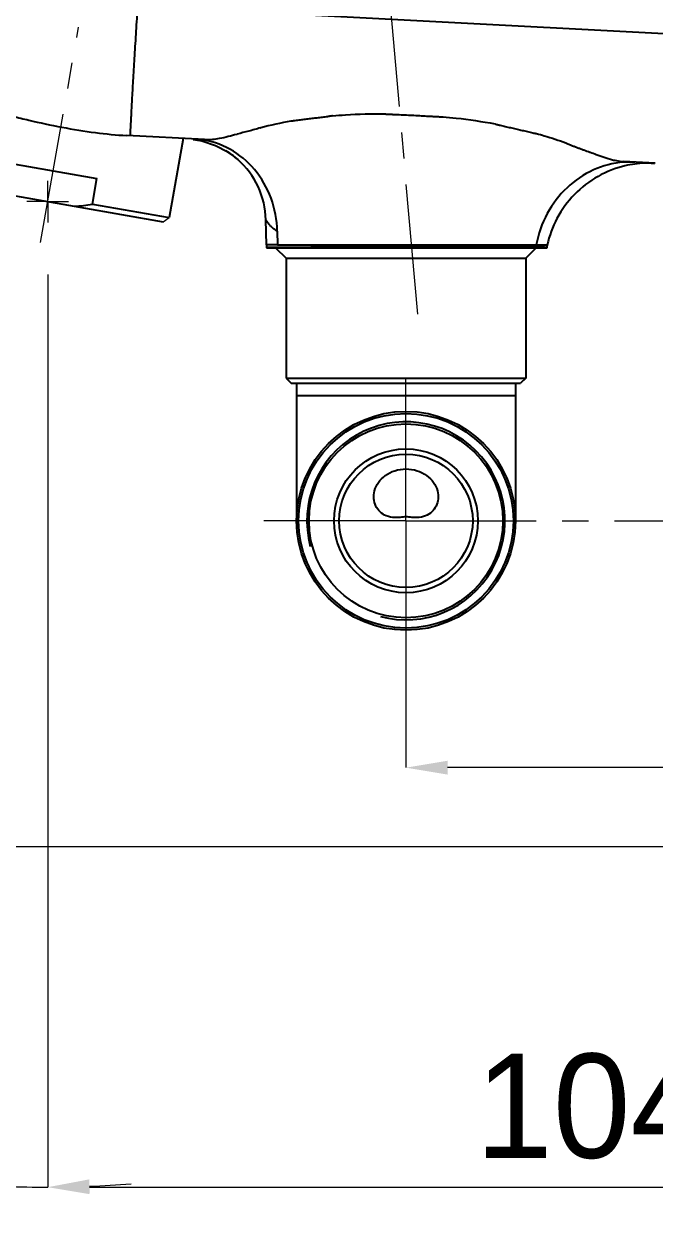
# Model space of a CAD drawing. Extents: x 0 to 1354, y 0 to 992.
# Drawn here: x 739 to 799.6, y 298.9 to 414.6 of the extents above; entities that cross this region are included whole.
import ezdxf

# ---------------------------------------------------------------- set-up
doc = ezdxf.new("R2010")
doc.units = 0
doc.header["$LTSCALE"] = 10
doc.header["$MEASUREMENT"] = 0
doc.header["$PDMODE"] = 3
doc.header["$PDSIZE"] = -10
doc.linetypes.add('ACAD_ISO04W100', pattern=[30.5, 24, -3, 0.5, -3])
doc.linetypes.add('CENTER', pattern=[2, 1.25, -0.25, 0.25, -0.25])
doc.layers.get('0').update_dxf_attribs({"linetype": 'CONTINUOUS'})
doc.layers.get('DEFPOINTS').update_dxf_attribs({"linetype": 'CONTINUOUS'})
doc.layers.add('BODY', color=7, linetype='CONTINUOUS')
doc.layers.add('DEF_LAYER_ASSEM_MEMBER', color=7, linetype='CONTINUOUS')
doc.styles.add('Daelim Dimension', font='')
doc.styles.get('Daelim Dimension').set_extended_font_data('나눔고딕')
doc.dimstyles.new('DEFAULT', dxfattribs={"dimscale": 2, "dimtxt": 2, "dimasz": 2, "dimexe": 0, "dimexo": 2, "dimgap": 1, "dimtad": 1, "dimdec": 1, "dimzin": 9, "dimdsep": 46, "dimtxsty": 'Daelim Dimension', "dimcen": 0.5, "dimclrd": 252, "dimclre": 252, "dimclrt": 3, "dimadec": 1, "dimazin": 0, "dimtfac": 1, "dimtdec": 1, "dimtix": 1, "dimtmove": 0, "dimatfit": 3, "dimfxl": 1, "dimtolj": 1, "dimtzin": 1, "dimlwd": 9, "dimlwe": 9, "dimarcsym": 0})

# ---------------------------------------------------------------- blocks, each defined once
blk = doc.blocks.new('*D1')
at = {"color": 5, "lineweight": 9, "ltscale": 0.5, "transparency": 16777216}
for p, q in [((734.3158569335938, 397.5598526000977), (672.006452996122, 397.5598526000977)), ((672.006452996122, 339.6154479980469), (672.006452996122, 393.5598526000977)), ((816.0812606811523, 335.6154479980469), (672.006452996122, 335.6154479980469))]:
    blk.add_line(p, q, dxfattribs=at)
at = {"color": 5, "ltscale": 0.5, "transparency": 16777216}
for points in [[(671.3397863294554, 393.5598526000977), (672.6731196627886, 393.5598526000977), (672.006452996122, 397.5598526000977)], [(671.3397863294554, 339.6154479980469), (672.6731196627886, 339.6154479980469), (672.006452996122, 335.6154479980469)]]:
    blk.add_solid(points, dxfattribs=at)
at = {"layer": 'DEFPOINTS', "color": 0, "ltscale": 0.5, "transparency": 16777216}
for p in [(672.006452996122, 397.5598526000977), (738.3158569335938, 397.5598526000977), (820.0812606811523, 335.6154479980469)]:
    blk.add_point(p, dxfattribs=at)
at = {"color": 7, "ltscale": 0.5, "transparency": 16777216, "insert": (659.119471594119, 366.5876541137695), "char_height": 10, "attachment_point": 2, "rotation": 90, "style": 'Daelim Dimension'}
blk.add_mtext('\\A1;62', dxfattribs=at)
blk = doc.blocks.new('*D2')
at = {"color": 5, "lineweight": 9, "ltscale": 0.5, "transparency": 16777216}
for p, q in [((741.3158798217773, 390.5598297119141), (741.3158798217773, 302.9615793586871)), ((845.6748466491699, 325.6154479980469), (845.6748466491699, 302.9615793586871)), ((745.3158798217773, 302.9615793586871), (841.6748466491699, 302.9615793586871))]:
    blk.add_line(p, q, dxfattribs=at)
at = {"color": 5, "ltscale": 0.5, "transparency": 16777216}
for points in [[(745.3158798217773, 303.6282460253537), (745.3158798217773, 302.2949126920204), (741.3158798217773, 302.9615793586871)], [(841.6748466491699, 303.6282460253537), (841.6748466491699, 302.2949126920204), (845.6748466491699, 302.9615793586871)]]:
    blk.add_solid(points, dxfattribs=at)
at = {"layer": 'DEFPOINTS', "color": 0, "ltscale": 0.5, "transparency": 16777216}
for p in [(741.3158798217773, 394.5598297119141), (845.6748466491699, 329.6154479980469), (845.6748466491699, 302.9615793586871)]:
    blk.add_point(p, dxfattribs=at)
at = {"color": 7, "ltscale": 0.5, "transparency": 16777216, "insert": (793.4953613281243, 315.7770300024638), "char_height": 10, "attachment_point": 2, "style": 'Daelim Dimension'}
blk.add_mtext('\\A1;104', dxfattribs=at)
blk = doc.blocks.new('*D5')
at = {"color": 5, "lineweight": 9, "ltscale": 0.5, "transparency": 16777216}
for p, q in [((775.6748466491699, 362.9154434204102), (775.6748466491699, 343.2265930175781)), ((845.6748466491699, 346.6154479980469), (845.6748466491699, 343.2265930175781)), ((841.6748466491699, 343.2265930175781), (779.6748466491699, 343.2265930175781))]:
    blk.add_line(p, q, dxfattribs=at)
at = {"color": 5, "ltscale": 0.5, "transparency": 16777216}
for points in [[(779.6748466491699, 343.8932596842448), (779.6748466491699, 342.5599263509114), (775.6748466491699, 343.2265930175781)], [(841.6748466491699, 343.8932596842448), (841.6748466491699, 342.5599263509114), (845.6748466491699, 343.2265930175781)]]:
    blk.add_solid(points, dxfattribs=at)
at = {"layer": 'DEFPOINTS', "color": 0, "ltscale": 0.5, "transparency": 16777216}
for p in [(775.6748466491699, 366.9154434204102), (775.6748466491699, 343.2265930175781), (845.6748466491699, 342.6154479980469)]:
    blk.add_point(p, dxfattribs=at)
at = {"color": 7, "ltscale": 0.5, "transparency": 16777216, "insert": (808.2748489379883, 356.0420436613549), "char_height": 10, "attachment_point": 2, "style": 'Daelim Dimension'}
blk.add_mtext('\\A1;70', dxfattribs=at)
blk = doc.blocks.new('*D6')
at = {"color": 5, "lineweight": 9, "ltscale": 0.5, "transparency": 16777216}
for p, q in [((736.9243955079049, 372.6544960677708), (724.8890671659666, 304.3987388626826)), ((741.3158798217771, 372.2702941894531), (741.3158798217767, 302.9615793586871))]:
    blk.add_line(p, q, dxfattribs=at)
for radius, start, end in [(94.59826856833828, 255.1585668191352, 257.5771232510685), (94.59826856833828, 260.0000026393679, 262.4185590713011), (94.59826856833824, 262.4228820276674, 267.5771206117001), (94.59826856833826, 272.4228793882991, 274.8414358202324), (94.59826856833826, 267.5814435680663, 269.9999999999996)]:
    blk.add_arc((741.3158798217775, 397.5598479270253), radius, start, end, dxfattribs=at)
at = {"color": 5, "ltscale": 0.5, "transparency": 16777216}
for points in [[(721.0950218171894, 305.8304037452115), (720.8357816038706, 304.5225152600659), (724.8890671659666, 304.3987388626826)], [(745.3290804411529, 302.3796298479191), (745.3008910598141, 303.712665157488), (741.3158798217767, 302.9615793586871)]]:
    blk.add_solid(points, dxfattribs=at)
at = {"layer": 'DEFPOINTS', "color": 0, "ltscale": 0.5, "transparency": 16777216}
for p in [(741.3158798217773, 394.5598297119141), (740.4476394653319, 392.6358108520508), (737.6189880371094, 376.5937271118165), (741.3158798217772, 376.2702941894531), (735.8154811307634, 303.121624572457)]:
    blk.add_point(p, dxfattribs=at)
at = {"color": 7, "ltscale": 0.5, "transparency": 16777216, "insert": (715.2075978582035, 320.0563840006144), "char_height": 10, "attachment_point": 2, "rotation": 341.38307838678116, "style": 'Daelim Dimension'}
blk.add_mtext('\\A1;10°', dxfattribs=at)
blk = doc.blocks.new('*D7')
at = {"color": 5, "lineweight": 9, "ltscale": 0.5, "transparency": 16777216}
for p, q in [((721.7906796009394, 335.6154479980469), (672.006452996122, 335.6154479980469)), ((672.0064529961219, 202.9040222167969), (672.006452996122, 331.6154479980469)), ((836.7949256896973, 198.9040222167969), (672.0064529961219, 198.9040222167969))]:
    blk.add_line(p, q, dxfattribs=at)
at = {"color": 5, "ltscale": 0.5, "transparency": 16777216}
for points in [[(671.3397863294554, 331.6154479980469), (672.6731196627886, 331.6154479980469), (672.006452996122, 335.6154479980469)], [(671.3397863294553, 202.9040222167969), (672.6731196627885, 202.9040222167969), (672.0064529961219, 198.9040222167969)]]:
    blk.add_solid(points, dxfattribs=at)
at = {"layer": 'DEFPOINTS', "color": 0, "ltscale": 0.5, "transparency": 16777216}
for p in [(672.006452996122, 335.6154479980469), (725.7906796009394, 335.6154479980469), (840.7949256896973, 198.9040222167969)]:
    blk.add_point(p, dxfattribs=at)
at = {"color": 7, "ltscale": 0.5, "transparency": 16777216, "insert": (664.5558092192979, 267.259735107422), "char_height": 10, "attachment_point": 5, "rotation": 90, "style": 'Daelim Dimension'}
blk.add_mtext('\\A1;365', dxfattribs=at)

msp = doc.modelspace()

# ---------------------------------------------------------------- linework, layer by layer
at = {"layer": 'BODY', "color": 1, "linetype": 'CENTER', "lineweight": 5}
for p, q in [((776.7986183166504, 386.7508697509766), (771.5120849609375, 447.1762542724609)), ((740.6212882995605, 393.6206207275391), (744.2679023742676, 414.3015823364258)), ((775.6748466491699, 366.9154434204102), (911.6996231079102, 366.9154434204102))]:
    msp.add_line(p, q, dxfattribs=at)
at = {"layer": 'BODY', "color": 1, "linetype": 'ACAD_ISO04W100', "lineweight": 5}
for p, q in [((741.3158798217773, 397.5598526000977), (741.3158798217773, 399.5598754882812)), ((741.3158798217773, 397.5598526000977), (739.3158569335938, 397.5598526000977)), ((741.3158798217773, 397.5598526000977), (741.3158798217773, 395.5598297119141)), ((741.3158798217773, 397.5598526000977), (743.3159065246582, 397.5598526000977)), ((752.3949699401855, 395.6063079833984), (752.9741973876953, 396.0118865966797)), ((775.6748466491699, 366.9154434204102), (775.6748466491699, 380.5631256103516)), ((775.6748466491699, 366.9154434204102), (762.0271644592285, 366.9154434204102)), ((775.6748466491699, 366.9154434204102), (775.6748466491699, 353.2677612304688))]:
    msp.add_line(p, q, dxfattribs=at)
at = {"layer": 'DEF_LAYER_ASSEM_MEMBER', "color": 9, "linetype": 'Continuous'}
for p, q in [((749.9531517028809, 416.3396224975586), (838.6766014099121, 411.680908203125)), ((763.3312072753906, 394.7238998413086), (763.3632850646973, 393.3931579589844)), ((762.6077194213867, 393.1449584960938), (762.3008003234863, 393.1453857421875)), ((763.1062698364258, 393.1450576782227), (762.6077194213867, 393.1449584960938)), ((763.5199966430664, 393.1457595825195), (763.1062698364258, 393.1450576782227)), ((788.1773147583008, 393.285285949707), (788.1583824157715, 393.2851333618164)), ((789.2278022766113, 393.2993774414062), (788.9578170776367, 393.294189453125)), ((786.1748466491699, 378.9154434204102), (765.1748466491699, 378.9154434204102))]:
    msp.add_line(p, q, dxfattribs=at)
at = {"layer": 'DEF_LAYER_ASSEM_MEMBER', "color": 7, "linetype": 'Continuous'}
for p, q in [((756.3592720031738, 403.5021438598633), (748.897575378418, 403.893196105957)), ((754.3138313293457, 403.6093444824219), (752.9741973876953, 396.0118865966797)), ((755.2583427429199, 403.5183486938477), (756.1021690368652, 403.3807830810547)), ((737.6401138305664, 401.2542724609375), (746.0335388183594, 399.774284362793)), ((799.5654792785645, 401.2378005981445), (796.5359344482422, 401.3965759277344)), ((730.2367935180664, 399.5133972167969), (752.3949699401855, 395.6063079833984)), ((745.5994186401367, 397.3122634887695), (746.0335388183594, 399.774284362793)), ((745.5994186401367, 397.3122634887695), (752.9741973876953, 396.0118865966797)), ((762.3008003234863, 393.3931579589844), (762.237476348877, 395.8114395141602)), ((762.3008003234863, 393.3931579589844), (762.3008003234863, 393.1453857421875)), ((763.3632850646973, 393.3931579589844), (762.3008003234863, 393.3931579589844)), ((762.3010559082031, 393.1154479980469), (789.2182273864746, 393.1154479980469)), ((763.1748466491699, 393.1154479980469), (764.1748466491699, 392.1154479980469)), ((763.3632888793945, 393.392822265625), (763.9833297729492, 393.3934555053711)), ((763.9833374023438, 393.3931579589844), (764.3927307128906, 393.3931579589844)), ((764.3927307128906, 393.3931579589844), (771.0012168884277, 393.3931579589844)), ((771.0012168884277, 393.3931579589844), (771.868595123291, 393.3931579589844)), ((771.868595123291, 393.3931579589844), (775.7925758361816, 393.3931579589844)), ((776.993465423584, 393.3931579589844), (781.0950889587402, 393.3931579589844)), ((781.0950889587402, 393.3931579589844), (782.7155609130859, 393.3931579589844)), ((782.7155609130859, 393.3931579589844), (785.0689735412598, 393.3931579589844)), ((785.0689735412598, 393.3931579589844), (786.1041450500488, 393.3931579589844)), ((786.1041450500488, 393.3931579589844), (786.7487754821777, 393.3931579589844)), ((786.7487754821777, 393.3931579589844), (788.1634788513184, 393.3931579589844)), ((788.1748466491699, 393.1154479980469), (787.1748466491699, 392.1154479980469)), ((788.1634788513184, 393.3928604125977), (788.425121307373, 393.3928604125977)), ((788.425121307373, 393.3931579589844), (789.2278022766113, 393.3931579589844)), ((789.2278022766113, 393.3931579589844), (789.2278022766113, 393.2993774414062)), ((764.1748466491699, 392.1154479980469), (764.1748466491699, 380.6154479980469)), ((764.1748466491699, 392.1154479980469), (787.1748466491699, 392.1154479980469)), ((787.1748466491699, 392.1154479980469), (787.1748466491699, 380.6154479980469)), ((764.1748466491699, 380.6154479980469), (764.6748466491699, 380.1154479980469)), ((764.1748466491699, 380.6154479980469), (787.1748466491699, 380.6154479980469)), ((764.6748466491699, 380.1154479980469), (786.6748466491699, 380.1154479980469)), ((765.1748466491699, 380.1154479980469), (765.1748466491699, 366.9154434204102)), ((786.1748466491699, 380.1154479980469), (786.1748466491699, 366.9154434204102)), ((787.1748466491699, 380.6154479980469), (786.6748466491699, 380.1154479980469))]:
    msp.add_line(p, q, dxfattribs=at)
msp.add_lwpolyline([(756.1021690368652, 403.3807830810547), (757.4180145263672, 402.943359375), (758.5729713439941, 402.3271713256836), (759.5351219177246, 401.5990905761719)], dxfattribs=at)
for radius in [10.5, 10.3, 9.3, 6.9, 6.4]:
    msp.add_circle((775.6748466491699, 366.9154434204102), radius, dxfattribs=at)
at = {"layer": 'DEF_LAYER_ASSEM_MEMBER', "color": 9, "linetype": 'Continuous'}
for centre, radius, start, end in [((772.2984008789062, 362.7352981567383), 43.2197438597, 100.2047277125747, 104.140288834248), ((796.7519836425781, 405.4940948486328), 4.1032079095, 264.2301631984308, 265.7197750165528), ((797.1755638122559, 392.8799438476562), 8.471485703899999, 87.0040614877983, 94.30499233925049), ((787.2286834716797, 510.7326965332031), 117.4512375916, 270.4627093645317, 270.8434768658623)]:
    msp.add_arc(centre, radius, start, end, dxfattribs=at)
at = {"layer": 'DEF_LAYER_ASSEM_MEMBER', "color": 7, "linetype": 'Continuous'}
for centre, radius, start, end in [((754.2275886535645, 395.5859527587891), 8.0204578941, 48.56063776896431, 58.68105237013486), ((754.2412338256836, 395.6025695800781), 7.9989694189, 1.497787667814419, 48.55533860543802), ((799.0020294189453, 391.1908874511719), 10.0623044468, 97.78389154945293, 103.3255693699143), ((799.0093612670898, 391.1440353393555), 10.1097142505, 92.53444411132993, 97.78918456991252), ((799.0051918029785, 391.2295989990234), 10.0240546693, 90.54445623307767, 92.53225632928338), ((797.0091018676758, 381.3997192382812), 19.9446474964, 82.67404716450558, 84.52994702642229), ((764.064136505127, 393.1454162597656), 1.763337606, 180.0008742642138, 180.9739777065818), ((787.4492683410645, 393.2997589111328), 1.7785334132, 354.0517645321515, 359.9877603011944)]:
    msp.add_arc(centre, radius, start, end, dxfattribs=at)
at = {"layer": 'DEF_LAYER_ASSEM_MEMBER', "color": 2, "linetype": 'Continuous'}
msp.add_arc((775.6748466491699, 366.9154434204102), 9.5, 254.9999710340406, 195.000009027345, dxfattribs=at)
at = {"layer": 'DEF_LAYER_ASSEM_MEMBER', "color": 9, "linetype": 'Continuous'}
for points, start_tangent, end_tangent in [([(749.2367057800293, 403.8754196166992), (749.236400604248, 403.890510559082), (749.2376823425293, 403.9355697631836), (749.2405662536621, 404.0104522705078), (749.2450675964355, 404.1150131225586), (749.2511978149414, 404.2490615844727), (749.2589492797852, 404.4122085571289), (749.2793235778809, 404.824104309082), (749.3061485290527, 405.3469161987305), (749.3392944335938, 405.9754333496094), (749.3785934448242, 406.7037811279297), (749.4238052368164, 407.524787902832), (749.4746437072754, 408.4306945800781), (749.5307502746582, 409.4126892089844), (749.6571502685547, 411.5666732788086), (749.7993049621582, 413.9040756225586), (749.9528732299805, 416.3351821899414)], (-0.998629407979827, 0.05233837519316514), (0.06432023583434296, 0.997929309752056)), ([(768.624210357666, 405.7891235351562), (768.5703277587891, 405.768424987793), (768.5095634460449, 405.7571640014648), (768.3856735229492, 405.73779296875), (768.2609710693359, 405.7203750610352), (768.1359596252441, 405.7037811279297), (767.8856544494629, 405.6715393066406), (767.6353874206543, 405.6395874023438), (767.3852882385254, 405.6075973510742), (767.1352691650391, 405.5758056640625), (766.6354026794434, 405.5129852294922), (766.1362838745117, 405.4500503540039), (765.6386871337891, 405.3854827880859), (765.3904266357422, 405.3527526855469), (765.1422386169434, 405.3203201293945), (764.8936347961426, 405.2891693115234), (764.7685966491699, 405.2752838134766), (764.641284942627, 405.2715377807617)], (-0.5501608243640862, -0.8350587208903512), (-0.9763059211511684, 0.2163948897852454)), ([(768.6241683959961, 405.7892761230469), (769.8699111938477, 405.8793563842773), (773.6425895690918, 405.9792556762695)], (0.9964191160317291, 0.08455143527195637), (0.9999854171930395, -0.005400500093772082)), ([(773.6426010131836, 405.9790878295898), (773.7274780273438, 405.9633560180664), (773.8146743774414, 405.9561080932617), (773.989387512207, 405.9455032348633), (774.1641807556152, 405.9366683959961), (774.3389930725098, 405.9285354614258), (774.6886367797852, 405.9130172729492), (775.0382843017578, 405.8976211547852), (775.7375564575195, 405.8657531738281), (776.4367713928223, 405.8318710327148), (777.1359252929688, 405.7959365844727), (777.8350067138672, 405.7581405639648), (778.184513092041, 405.7385177612305), (778.5340194702148, 405.7188415527344), (778.7087936401367, 405.7094268798828), (778.8835945129395, 405.7008743286133), (779.0584259033203, 405.694450378418), (779.1457901000977, 405.6934432983398), (779.2309417724609, 405.701789855957)], (0.9246231919825548, -0.3808831222934297), (0.9350996392176408, 0.3543849104223235)), ([(779.2309608459473, 405.7019424438477), (780.4861488342285, 405.5710754394531), (784.216194152832, 405.0173263549805)], (0.9956181604387151, -0.09351191691238794), (0.9833566928190421, -0.1816854828763057)), ([(756.4240837097168, 403.4997100830078), (757.7909889221191, 403.6326141357422), (759.4444923400879, 404.0330123901367)], (0.9995179121791621, -0.03104743520822571), (0.9655222252217318, 0.2603206342241732)), ([(759.4444923400879, 404.0330123901367), (759.4840660095215, 404.0379104614258)], (0.9783922956619359, -0.2067571420516522), (0.9557234545393893, 0.294266339297066)), ([(761.7148857116699, 404.6305694580078), (760.5883750915527, 404.3100814819336), (759.4840660095215, 404.0379104614258)], (-0.9537876874181801, -0.3004813593710602), (-0.9755083536441865, -0.2199623876266321)), ([(761.7148857116699, 404.6305694580078), (761.7370300292969, 404.6351699829102), (761.7424926757812, 404.6382522583008), (761.7355461120605, 404.6426849365234)], (0.9611963164051526, 0.2758652593734234), (-0.9450219137821966, 0.3270070067619882)), ([(784.2161064147949, 405.01708984375), (784.2376594543457, 405.0007019042969), (784.2685432434082, 404.9902114868164), (784.3292846679688, 404.9725799560547), (784.391056060791, 404.9562530517578), (784.4532203674316, 404.9405517578125), (784.578052520752, 404.9101715087891), (784.7032089233398, 404.880500793457), (784.9538955688477, 404.8221435546875), (785.2047119140625, 404.7643127441406), (785.4554443359375, 404.7065811157227), (785.7060623168945, 404.6489105224609), (786.207275390625, 404.5343551635742), (786.7082710266113, 404.4205322265625), (787.2079811096191, 404.3055038452148), (787.4572372436523, 404.2473983764648), (787.7063751220703, 404.1894149780273), (787.9561729431152, 404.132942199707), (788.0821571350098, 404.1068420410156), (788.2114906311035, 404.0917358398438)], (0.02700787178181395, -0.9996352208990124), (0.9831961965585471, 0.182552017443816)), ([(788.2114219665527, 404.0916366577148), (788.939151763916, 403.8784484863281), (791.0231628417969, 403.1863632202148)], (0.9622359120209465, -0.2722169164787844), (0.9409169764320611, -0.3386373332371202)), ([(763.3312149047852, 394.7238922119141), (762.7285385131836, 397.8860549926758), (761.1465072631836, 400.6197204589844), (758.78173828125, 402.5759658813477), (755.9351043701172, 403.5054931640625)], (-0.025038669370403, 0.9996864833717417), (-0.9925169573448316, 0.1221068768864316)), ([(756.3592720031738, 403.5021438598633), (756.3777389526367, 403.5011978149414), (756.414852142334, 403.4996643066406)], (0.9986295350203829, -0.0523359511710067), (0.999757989512598, -0.02199914556814025)), ([(756.414852142334, 403.4996643066406), (756.4206962585449, 403.4995956420898), (756.4240837097168, 403.4997100830078)], (0.9997579895742522, -0.02199914276623929), (0.9934451634288548, 0.1143096988877848)), ([(791.0232734680176, 403.1864395141602), (791.0482978820801, 403.1665954589844), (791.0821228027344, 403.1510848999023), (791.1528930664062, 403.1196365356445), (791.225170135498, 403.0893936157227), (791.2976951599121, 403.0595092773438), (791.4434852600098, 403.0008010864258), (791.5896759033203, 402.9431762695312), (791.8811912536621, 402.8301086425781), (792.1710510253906, 402.7198181152344), (792.4590148925781, 402.6123657226562), (792.7443771362305, 402.5076522827148), (793.3133926391602, 402.3095321655273)], (-0.6745653741441727, -0.7382151149940865), (0.9551996942439281, -0.2959620653332222)), ([(793.3133926391602, 402.3095321655273), (793.3465690612793, 402.3023529052734)], (0.9219550548028695, -0.3872968847324205), (0.899886789245953, 0.4361235679719794)), ([(793.3539199829102, 402.3002548217773), (793.9323234558105, 402.079345703125), (795.4786682128906, 401.5711898803711)], (0.932609054136837, -0.3608882820790865), (0.9687440411222322, -0.248062457437975)), ([(795.4789886474609, 401.5712051391602), (795.7033462524414, 401.5173187255859), (796.3396492004395, 401.4116668701172)], (0.9687385729596956, -0.2480838109591448), (0.9949643379761488, -0.1002295672727581)), ([(796.5396614074707, 401.3275299072266), (793.6490097045898, 400.5884552001953), (791.1254386901855, 398.8880462646484), (789.2315063476562, 396.4033508300781), (788.1644821166992, 393.3929824829102)], (-0.9971742276005592, -0.0751236301654025), (-0.1892277340495356, -0.9819332282118161)), ([(796.4459228515625, 401.4023208618164), (796.4541854858398, 401.4013977050781), (796.5184173583984, 401.3974914550781)], (0.9843427158035933, -0.1762651918116741), (0.9986295347718285, -0.0523359559137075)), ([(763.3312492370605, 394.724739074707), (762.8610000610352, 395.0410842895508), (762.6731643676758, 395.2214584350586), (762.5179328918457, 395.3988189697266), (762.3960647583008, 395.5598678588867), (762.3082885742188, 395.6913375854492), (762.2552452087402, 395.7799606323242), (762.2374496459961, 395.8124389648438)], (-0.8983741492951622, 0.4392310188023992), (0.3256646354170533, -0.9454853490343876)), ([(788.1583824157715, 393.2851333618164), (787.270866394043, 393.2760772705078), (786.1297416687012, 393.2496490478516), (784.7719421386719, 393.2200622558594), (783.2456703186035, 393.2112808227539), (780.675651550293, 393.2100601196289), (777.870491027832, 393.2014617919922), (772.0940933227539, 393.1875839233398), (766.9931373596191, 393.1689987182617), (763.5199966430664, 393.1457595825195)], (-0.9999652134605861, -0.008340975286191269), (-0.9999970510164672, -0.00242857126091197))]:
    msp.add_spline(points, degree=3, dxfattribs=dict(at, start_tangent=start_tangent, end_tangent=end_tangent))
at = {"layer": 'DEF_LAYER_ASSEM_MEMBER', "color": 7, "linetype": 'Continuous'}
for points, start_tangent, end_tangent in [([(730.4583511352539, 407.9683685302734), (730.4648666381836, 407.9661560058594), (730.4843826293945, 407.9595260620117), (730.5168647766113, 407.9485244750977), (730.5622673034668, 407.9331741333008), (730.6916656494141, 407.8895568847656), (730.8721084594727, 407.8290176391602), (731.1026954650879, 407.7522201538086), (731.3824462890625, 407.6598663330078), (731.7102470397949, 407.5527725219727), (732.0846061706543, 407.4319686889648), (732.9666404724121, 407.1536026000977), (734.0140266418457, 406.8344192504883), (735.2098808288574, 406.4850845336914), (736.5350074768066, 406.1170043945312), (737.9681663513184, 405.7419586181641), (739.4862251281738, 405.3719329833984), (742.6754455566406, 404.6947708129883), (745.8870468139648, 404.1767501831055), (748.897575378418, 403.893196105957)], (-0.173648177659327, -0.9848077530135488), (0.9986295347546619, -0.05233595624126824)), ([(796.6828193664551, 400.9822692871094), (794.1041870117188, 399.9754943847656), (791.8346099853516, 398.2330627441406), (790.1612281799316, 395.9380111694336), (789.227840423584, 393.393196105957)], (-0.9730446941892864, -0.2306166149913706), (-0.2140026654597726, -0.9768330764138328)), ([(743.8573722839355, 397.1117172241211), (745.5994186401367, 397.3122634887695)], (0.9987017637924044, 0.05093905179663648), (0.9850054858139434, 0.1725230214100067)), ([(775.7925796508789, 393.3935317993164), (776.9934616088867, 393.3924407958984)], (0.9999999465079745, -0.000327084161081751), (0.9999988871460842, -0.001491880220882318)), ([(773.7850723266602, 367.3945236206055), (773.1948471069336, 367.7722854614258), (772.7781219482422, 368.3321151733398), (772.5849494934082, 369.0303802490234), (772.658519744873, 369.8066101074219), (773.0273246765137, 370.5811996459961), (773.6924362182617, 371.2558288574219), (774.6093902587891, 371.7225799560547), (775.6748466491699, 371.8903961181641)], (-0.9225225673397773, 0.3859431470421857), (1, 0)), ([(775.6748466491699, 371.8903961181641), (776.7403526306152, 371.7225723266602), (777.657341003418, 371.2557678222656), (778.3224754333496, 370.5810470581055), (778.6912498474121, 369.8063354492188), (778.764705657959, 369.0299682617188), (778.571346282959, 368.331657409668), (778.1544036865234, 367.7718658447266), (777.5639724731445, 367.3942489624023)], (1, 0), (-0.9226534363873868, -0.3856301807723907)), ([(775.6748466491699, 367.2900314331055), (775.106575012207, 367.2414855957031), (774.6306648254395, 367.2198715209961), (773.7850723266602, 367.3945236206055)], (-1, 0), (-0.9225225673515492, 0.3859431470140476)), ([(777.5639724731445, 367.3942489624023), (776.7186431884766, 367.2198638916016), (776.2429084777832, 367.2415084838867), (775.6748466491699, 367.2900314331055)], (-0.9226534363903651, -0.3856301807652643), (-1, 0))]:
    msp.add_spline(points, degree=3, dxfattribs=dict(at, start_tangent=start_tangent, end_tangent=end_tangent))

# ---------------------------------------------------------------- dimensions: what is measured, and where the dimension line sits
at = {"color": 5, "ltscale": 0.5}
for base, p1, p2, angle, picture, middle in [((672.006452996122, 397.5598526000977), (820.0812606811523, 335.6154479980469), (738.3158569335938, 397.5598526000977), 90, '*D1', (672.0064529961219, 366.5876541137695)), ((775.6748466491699, 343.2265930175781), (845.6748466491699, 342.6154479980469), (775.6748466491699, 366.9154434204102), 180, '*D5', (808.2748489379883, 343.2265930175781))]:
    dim = msp.add_linear_dim(base=base, p1=p1, p2=p2, angle=angle, dimstyle='DEFAULT', override={"dimtxt": 5, "dimdec": 0, "dimclrd": 5, "dimclre": 5, "dimclrt": 7}, dxfattribs=at)
    dim.commit()
    dim.dimension.update_dxf_attribs({"geometry": picture, "text_midpoint": middle, "dimtype": 160})
dim = msp.add_angular_dim_2l(base=(735.8154811307634, 303.121624572457), line1=((737.6189880371094, 376.5937271118164), (740.447639465332, 392.6358108520508)), line2=((741.3158798217773, 394.5598297119141), (741.3158798217773, 376.2702941894531)), dimstyle='DEFAULT', override={"dimtxt": 5, "dimclrd": 5, "dimclre": 5, "dimclrt": 7, "dimadec": 0}, dxfattribs=at)
dim.commit()
dim.dimension.update_dxf_attribs({"geometry": '*D6', "text_midpoint": (711.1164035537149, 307.9115124753162), "dimtype": 162})
dim = msp.add_linear_dim(base=(845.6748466491699, 302.9615793586871), p1=(741.3158798217773, 394.5598297119141), p2=(845.6748466491699, 329.6154479980469), dimstyle='DEFAULT', override={"dimtxt": 5, "dimdec": 0, "dimclrd": 5, "dimclre": 5, "dimclrt": 7}, dxfattribs=at)
dim.commit()
dim.dimension.update_dxf_attribs({"geometry": '*D2', "text_midpoint": (793.4953613281243, 302.9615793586871), "dimtype": 160})
dim = msp.add_linear_dim(base=(672.006452996122, 335.6154479980469), p1=(840.7949256896973, 198.9040222167969), p2=(725.7906796009394, 335.6154479980469), angle=90, text='365', dimstyle='DEFAULT', override={"dimtxt": 5, "dimdec": 0, "dimclrd": 5, "dimclre": 5, "dimclrt": 7}, dxfattribs=at)
dim.commit()
dim.dimension.update_dxf_attribs({"geometry": '*D7', "text_midpoint": (664.5558092192979, 267.259735107422)})

doc.saveas('drawing.dxf')
